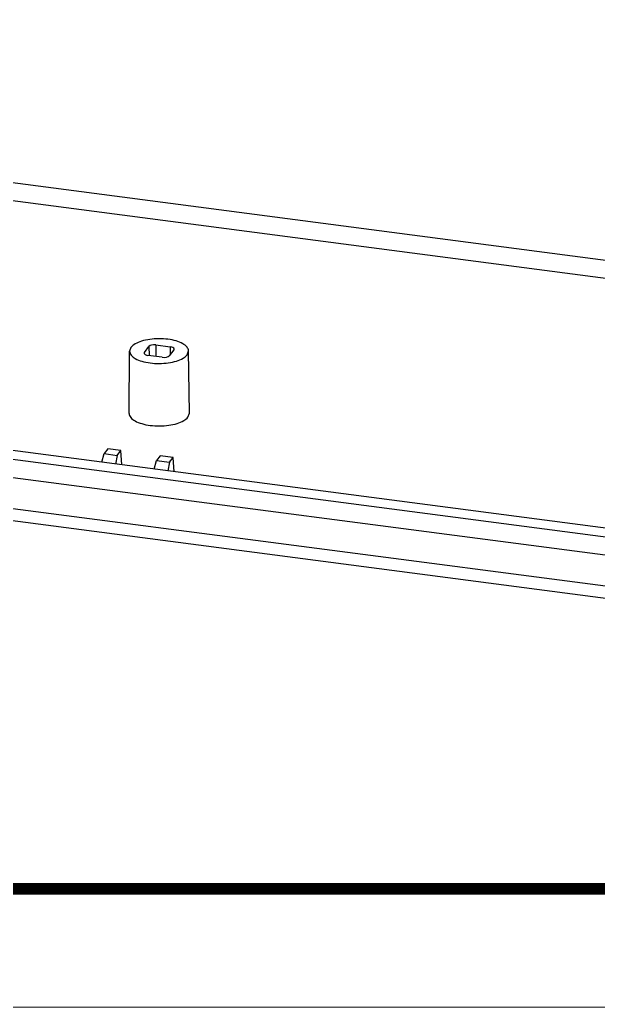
# Model space of a CAD drawing. Header units: millimetres. Extents: x 1893 to 2294, y -410 to -132.
# Drawn here: x 2036.3 to 2070, y -410.2 to -352.6 of the extents above; entities that cross this region are included whole.
import ezdxf

# ---------------------------------------------------------------- set-up
doc = ezdxf.new("R2010")
doc.units = ezdxf.units.MM
doc.layers.add('from', color=7, linetype='Continuous', lineweight=13)

msp = doc.modelspace()

# ---------------------------------------------------------------- linework, layer by layer
at = {"color": 7, "linetype": 'Continuous'}
for p, q in [((1974.148, -354.033), (2076.296, -367.405)), ((2076.56, -368.513), (1974.415, -355.141)), ((2076.57, -383.087), (1974.424, -369.715)), ((1974.057, -370.17), (2076.245, -383.547)), ((1973.817, -371.198), (2076.004, -384.575)), ((2043.545, -372.034), (2043.812, -371.681)), ((2043.812, -371.681), (2043.817, -372.202)), ((2044.214, -371.593), (2044.22, -372.264)), ((2044.214, -371.593), (2045.052, -371.702)), ((2042.66, -375.585), (2042.682, -371.955)), ((2042.763, -371.738), (2042.682, -371.956)), ((2043.53, -372.076), (2043.545, -372.034)), ((2043.545, -372.076), (2043.545, -372.034)), ((2044.591, -372.312), (2043.752, -372.202)), ((2045.26, -371.871), (2044.993, -372.224)), ((2045.052, -371.702), (2045.048, -372.15)), ((2045.275, -371.83), (2045.26, -371.871)), ((2046.041, -372.167), (2046.122, -371.943)), ((2046.17, -375.573), (2046.122, -371.943)), ((2076.045, -386.408), (1973.758, -373.018)), ((2076.253, -387.145), (1973.966, -373.755)), ((2046.087, -375.801), (2046.17, -375.573)), ((2041.062, -378.438), (2041.201, -377.937)), ((2041.41, -377.66), (2041.201, -377.937)), ((2041.201, -377.937), (2041.963, -378.037)), ((2042.172, -377.759), (2041.41, -377.66)), ((2041.963, -378.037), (2042.172, -377.759)), ((2042.237, -378.592), (2042.172, -377.759)), ((2041.963, -378.037), (2041.862, -378.543)), ((2044.111, -378.838), (2044.25, -378.336)), ((2044.459, -378.059), (2044.25, -378.336)), ((2044.25, -378.336), (2045.012, -378.436)), ((2045.222, -378.159), (2044.459, -378.059)), ((2045.012, -378.436), (2044.911, -378.942)), ((2045.012, -378.436), (2045.222, -378.159)), ((2045.286, -378.991), (2045.222, -378.159))]:
    msp.add_line(p, q, dxfattribs=at)
for centre, ratio, start_param, end_param in [((2044.117, -371.721), 0.420219, 1.261119, 2.831839), ((2043.85, -372.074), 0.420182, -3.134608, -1.880638), ((2044.688, -372.184), 0.420219, -1.880474, -0.309754), ((2044.955, -371.831), 0.420182, -0.002953, 1.260954)]:
    msp.add_ellipse(centre, major_axis=(0.32, 0.001), ratio=ratio, start_param=start_param, end_param=end_param, dxfattribs=at)
for points, start_tangent, end_tangent in [([(2046.122, -371.943), (2046.035, -371.72), (2045.788, -371.52), (2045.405, -371.362), (2044.924, -371.262), (2044.392, -371.23), (2043.861, -371.268), (2043.383, -371.373), (2043.005, -371.535), (2042.763, -371.738)], (-0.012191, 0.999926), (-0.603133, -0.797641)), ([(2042.682, -371.956), (2042.682, -371.962), (2042.77, -372.184), (2043.017, -372.385), (2043.399, -372.542), (2043.88, -372.643), (2044.412, -372.675), (2044.943, -372.637), (2045.421, -372.532), (2045.8, -372.37), (2046.041, -372.167)], (-0.00904, -0.999959), (0.603133, 0.797641)), ([(2042.66, -375.585), (2042.66, -375.591), (2042.749, -375.819), (2043.001, -376.023), (2043.392, -376.184), (2043.883, -376.286), (2044.426, -376.319), (2044.967, -376.28), (2045.455, -376.173), (2045.841, -376.008), (2046.087, -375.801)], (-0.009018, -0.999959), (0.603133, 0.797641))]:
    msp.add_spline(points, degree=3, dxfattribs=dict(at, start_tangent=start_tangent, end_tangent=end_tangent))
at = {"layer": 'from'}
msp.add_lwpolyline([(1892.656, -410.242), (2293.593, -410.242), (2293.593, -131.627), (1892.656, -131.627)], close=True, dxfattribs=at)
at = {"layer": 'from', "const_width": 0.691}
msp.add_lwpolyline([(1899.566, -403.332), (1899.566, -138.537), (2286.683, -138.537), (2286.683, -403.332), (1899.566, -403.332)], dxfattribs=at)

doc.saveas('drawing.dxf')
